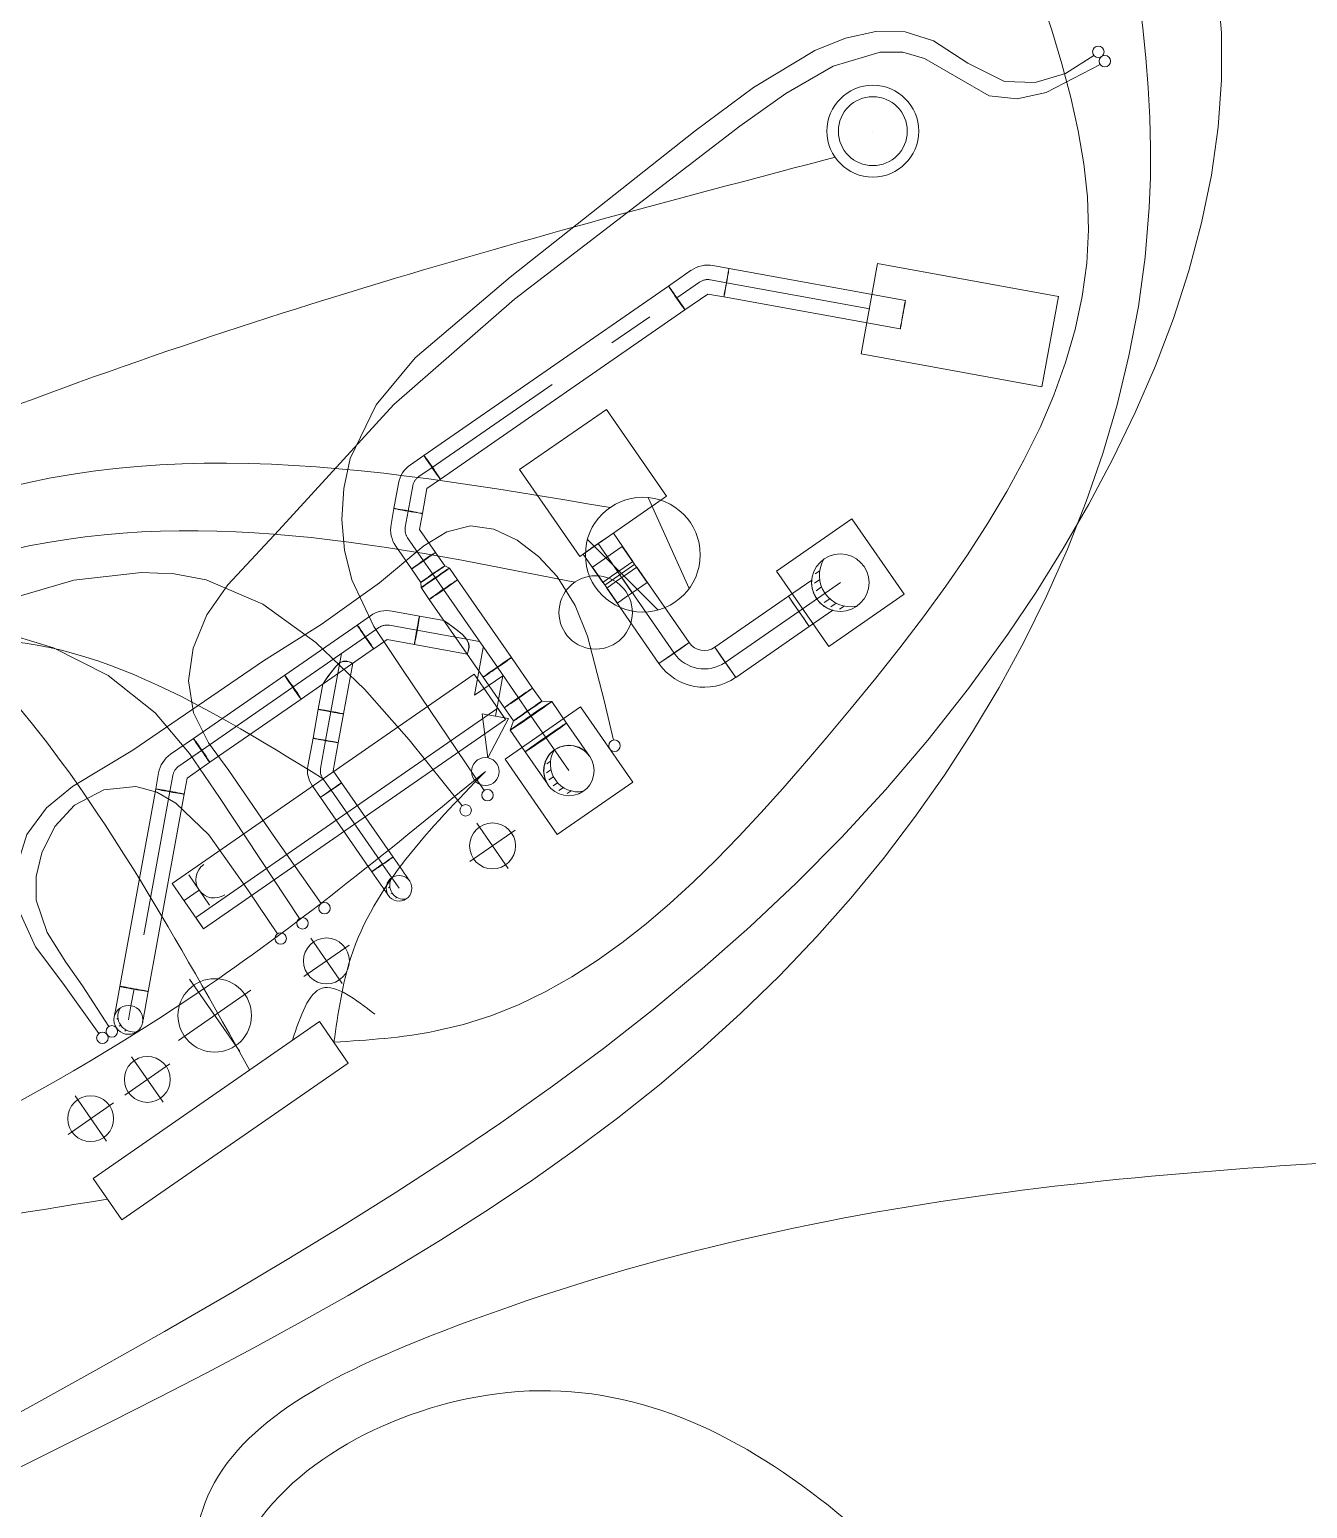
# Model space of a CAD drawing. Header units: metres. Extents: x 2747662.9 to 2747731.3, y 1250221.9 to 1250283.3.
# Drawn here: x 2747681.818 to 2747684.601, y 1250252.223 to 1250255.444 of the extents above; entities that cross this region are included whole.
import ezdxf

# ---------------------------------------------------------------- set-up
doc = ezdxf.new("R2010")
doc.units = ezdxf.units.M
doc.header["$MEASUREMENT"] = 0
for name, pattern in [('EL_Boden', [900, 600, -300]), ('STRICHPUNKT2-A0PKIVIE00', [0.635, 0.3175, -0.15875, 0, -0.15875]), ('STRICHPUNKT2-A0PKIVIO00', [0.635, 0.3175, -0.15875, 0, -0.15875]), ('STRICHPUNKT2-A0PKIVIT00', [0.635, 0.3175, -0.15875, 0, -0.15875])]:
    doc.linetypes.add(name, pattern=pattern)
for name, color, linetype in [('___deckendurchbruch', 7, 'Continuous'), ('___elektro', 7, 'Continuous'), ('___lueftung', 7, 'Continuous'), ('___sanitär', 7, 'Continuous')]:
    doc.layers.add(name, color=color, linetype=linetype)

msp = doc.modelspace()

# ---------------------------------------------------------------- linework, layer by layer
at = {"layer": '___deckendurchbruch', "color": 215, "linetype": 'STRICHPUNKT2-A0PKIVIT00', "lineweight": 0, "true_color": 0xa44f91}
for p, q in [((2747682.8606, 1250253.6168), (2747682.7923, 1250253.7155)), ((2747682.7771, 1250253.632), (2747682.8758, 1250253.7003)), ((2747682.4989, 1250253.3663), (2747682.4306, 1250253.4649)), ((2747682.4154, 1250253.3814), (2747682.5141, 1250253.4498)), ((2747682.2762, 1250253.2181), (2747682.1669, 1250253.3759)), ((2747682.1426, 1250253.2423), (2747682.3004, 1250253.3517)), ((2747682.1089, 1250253.1083), (2747682.0406, 1250253.2069)), ((2747682.0254, 1250253.1235), (2747682.1241, 1250253.1918)), ((2747681.9021, 1250253.038), (2747682.0008, 1250253.1064)), ((2747681.9856, 1250253.0229), (2747681.9173, 1250253.1215))]:
    msp.add_line(p, q, dxfattribs=at)
at = {"layer": '___deckendurchbruch', "color": 215, "linetype": 'Continuous', "lineweight": 0, "true_color": 0xa44f91}
for centre, radius in [((2747682.8264, 1250253.6661), 0.05), ((2747682.4647, 1250253.4156), 0.05), ((2747682.2215, 1250253.297), 0.08), ((2747682.0748, 1250253.1576), 0.05), ((2747681.9514, 1250253.0722), 0.05)]:
    msp.add_circle(centre, radius, dxfattribs=at)
at = {"layer": '___elektro', "color": 30, "linetype": 'Continuous', "lineweight": 0, "true_color": 0xff8d1c}
for p, q in [((2747683.5976, 1250255.3049), (2747683.5976, 1250255.3049)), ((2747683.7367, 1250255.2796), (2747683.7368, 1250255.2796)), ((2747683.6545, 1250255.2226), (2747683.6546, 1250255.2227)), ((2747683.5723, 1250255.1657), (2747683.5723, 1250255.1657)), ((2747683.5723, 1250255.1657), (2747683.5723, 1250255.1657)), ((2747683.7115, 1250255.1404), (2747683.7115, 1250255.1405)), ((2747683.1653, 1250254.4247), (2747683.2546, 1250254.2266)), ((2747683.0824, 1250254.403), (2747683.0825, 1250254.4031)), ((2747683.2563, 1250254.3714), (2747683.2564, 1250254.3715)), ((2747683.033, 1250254.333), (2747683.1871, 1250254.1798)), ((2747683.0055, 1250254.2402), (2747683.0055, 1250254.2403)), ((2747683.0508, 1250254.2291), (2747683.0509, 1250254.2291)), ((2747683.1168, 1250254.22), (2747683.1168, 1250254.2201)), ((2747683.2248, 1250254.1975), (2747683.2248, 1250254.1975)), ((2747682.9853, 1250254.1289), (2747682.9853, 1250254.129)), ((2747683.0966, 1250254.1087), (2747683.0966, 1250254.1087)), ((2747682.7871, 1250253.9941), (2747682.806, 1250254.0984)), ((2747682.8487, 1250254.0368), (2747682.7871, 1250253.9941)), ((2747682.8327, 1250253.9487), (2747682.8487, 1250254.0368)), ((2747682.8123, 1250254.0027), (2747682.8124, 1250254.0027)), ((2747682.8615, 1250253.9435), (2747682.8039, 1250253.9539)), ((2747682.8162, 1250253.8579), (2747682.8039, 1250253.9539)), ((2747682.8162, 1250253.8579), (2747682.8615, 1250253.9435)), ((2747682.4577, 1250253.8122), (2747682.4577, 1250253.8122)), ((2747682.8108, 1250253.8281), (2747682.8109, 1250253.8281)), ((2747682.526, 1250253.7135), (2747682.5261, 1250253.7135)), ((2747682.1648, 1250253.6028), (2747682.2103, 1250253.537)), ((2747682.1875, 1250253.5699), (2747682.1547, 1250253.5472)), ((2747682.1875, 1250253.5699), (2747682.1876, 1250253.57)), ((2747682.1547, 1250253.5472), (2747682.1547, 1250253.5472)), ((2747682.4811, 1250253.2384), (2747682.4811, 1250253.2384)), ((2747682.2031, 1250253.1127), (2747682.2032, 1250253.1128)), ((2747682.2658, 1250253.0223), (2747682.2658, 1250253.0223)), ((2747681.9879, 1250252.8967), (2747681.9879, 1250252.8967))]:
    msp.add_line(p, q, dxfattribs=at)
for points in [[(2747682.1972, 1250253.4857), (2747682.8549, 1250253.9413), (2747682.7865, 1250254.0399), (2747682.1289, 1250253.5844)], [(2747682.1972, 1250253.4857), (2747682.8549, 1250253.9413), (2747682.8378, 1250253.9659), (2747682.1801, 1250253.5104)], [(2747682.0192, 1250252.8515), (2747682.5124, 1250253.1931), (2747682.4498, 1250253.2836), (2747681.9565, 1250252.9419)]]:
    msp.add_lwpolyline(points, close=True, dxfattribs=at)
for centre, radius in [((2747683.6545, 1250255.2226), 0.1), ((2747683.6545, 1250255.2226), 0.075), ((2747683.1536, 1250254.3003), 0.125), ((2747683.051, 1250254.1745), 0.08), ((2747682.8108, 1250253.8281), 0.0303)]:
    msp.add_circle(centre, radius, dxfattribs=at)
msp.add_arc((2747682.2204, 1250253.5927), 0.04, 124.7099, 304.7099, dxfattribs=at)
for points, knots in [([(2747686.0795, 1250257.6245), (2747685.907, 1250257.7687), (2747685.7345, 1250257.913), (2747685.5508, 1250257.9778), (2747685.0068, 1250258.1696), (2747684.3642, 1250257.6642), (2747683.8059, 1250257.2695), (2747683.329, 1250256.9323), (2747682.9134, 1250256.676), (2747682.4757, 1250256.3645), (2747682.1149, 1250256.1077), (2747681.7389, 1250255.8135), (2747681.3081, 1250255.7354), (2747681.0911, 1250255.6961), (2747680.8602, 1250255.7116), (2747680.6403, 1250255.7555), (2747680.4199, 1250255.7996), (2747680.2107, 1250255.8722), (2747680.0006, 1250255.9542), (2747679.6381, 1250256.0957), (2747679.2732, 1250256.2648), (2747678.8989, 1250256.3041), (2747678.3646, 1250256.3602), (2747677.8111, 1250256.1516), (2747677.2982, 1250255.9031), (2747676.34, 1250255.4388), (2747675.5237, 1250254.8349), (2747674.7075, 1250254.2311)], [0, 0, 0, 0, 1, 1, 1, 2, 2, 2, 3, 3, 3, 4, 4, 4, 5, 5, 5, 6, 6, 6, 7, 7, 7, 8, 8, 8, 9, 9, 9, 9]), ([(2747679.7935, 1250255.5553), (2747679.8629, 1250255.576), (2747679.9323, 1250255.5966), (2747680.0023, 1250255.6065), (2747680.2716, 1250255.6445), (2747680.5483, 1250255.5223), (2747680.8236, 1250255.5022), (2747681.1636, 1250255.4773), (2747681.5014, 1250255.6081), (2747681.8122, 1250255.7643), (2747682.3805, 1250256.0501), (2747682.8585, 1250256.421), (2747683.3673, 1250256.8037), (2747683.5761, 1250256.9608), (2747683.7902, 1250257.1199), (2747684.0471, 1250257.1606), (2747684.1271, 1250257.1732), (2747684.2112, 1250257.1744), (2747684.286, 1250257.157), (2747684.6027, 1250257.0836), (2747684.7539, 1250256.6786), (2747684.9033, 1250256.3567), (2747685.037, 1250256.0686), (2747685.1694, 1250255.8471), (2747685.3077, 1250255.5472), (2747685.3563, 1250255.4418), (2747685.4057, 1250255.3267), (2747685.4978, 1250255.2923), (2747685.5413, 1250255.2761), (2747685.5943, 1250255.2778), (2747685.6473, 1250255.2795)], [0, 0, 0, 0, 1, 1, 1, 2, 2, 2, 3, 3, 3, 4, 4, 4, 5, 5, 5, 6, 6, 6, 7, 7, 7, 8, 8, 8, 9, 9, 9, 10, 10, 10, 10]), ([(2747680.4666, 1250255.3738), (2747680.6887, 1250255.6235), (2747680.9107, 1250255.8733), (2747681.1707, 1250256.0707), (2747681.5167, 1250256.3334), (2747681.9298, 1250256.5034), (2747682.343, 1250256.6735)], [0, 0, 0, 0, 1, 1, 1, 2, 2, 2, 2]), ([(2747685.6587, 1250255.263), (2747685.6187, 1250255.2492), (2747685.5787, 1250255.2355), (2747685.5402, 1250255.2296), (2747685.2788, 1250255.1901), (2747685.0819, 1250255.5157), (2747684.8332, 1250255.6728), (2747684.6773, 1250255.7712), (2747684.5011, 1250255.8035), (2747684.3624, 1250255.9007), (2747684.2812, 1250255.9575), (2747684.2129, 1250256.0365), (2747684.1445, 1250256.1156)], [0, 0, 0, 0, 1, 1, 1, 2, 2, 2, 3, 3, 3, 4, 4, 4, 4]), ([(2747683.5723, 1250255.1657), (2747682.9408, 1250254.9998), (2747682.3093, 1250254.834), (2747681.5973, 1250254.5512), (2747681.3245, 1250254.4429), (2747681.04, 1250254.3174), (2747680.9459, 1250254.1), (2747680.8742, 1250253.9343), (2747680.9132, 1250253.7153), (2747680.9522, 1250253.4962)], [0, 0, 0, 0, 1, 1, 1, 2, 2, 2, 3, 3, 3, 3]), ([(2747683.0824, 1250254.403), (2747682.556, 1250254.4924), (2747682.0296, 1250254.5818), (2747681.5296, 1250254.3656), (2747681.3016, 1250254.267), (2747681.079, 1250254.1048), (2747681.0058, 1250253.8888), (2747680.9666, 1250253.7731), (2747680.9701, 1250253.6421), (2747680.9737, 1250253.511)], [0, 0, 0, 0, 1, 1, 1, 2, 2, 2, 3, 3, 3, 3]), ([(2747681.9879, 1250252.8967), (2747681.6199, 1250252.8375), (2747681.2519, 1250252.7783), (2747680.8592, 1250252.7092), (2747680.4034, 1250252.629), (2747679.9143, 1250252.5356), (2747679.5314, 1250252.7149), (2747679.2842, 1250252.8306), (2747679.0812, 1250253.06), (2747678.8988, 1250253.2933), (2747678.5791, 1250253.7023), (2747678.3227, 1250254.1234), (2747678.0663, 1250254.5444)], [0, 0, 0, 0, 1, 1, 1, 2, 2, 2, 3, 3, 3, 4, 4, 4, 4]), ([(2747683.0055, 1250254.2402), (2747682.5678, 1250254.3279), (2747682.1301, 1250254.4156), (2747681.6945, 1250254.2891), (2747681.4616, 1250254.2214), (2747681.2293, 1250254.0924), (2747681.114, 1250253.8951), (2747681.0501, 1250253.7858), (2747681.0221, 1250253.6555), (2747680.9942, 1250253.5252)], [0, 0, 0, 0, 1, 1, 1, 2, 2, 2, 3, 3, 3, 3]), ([(2747680.5669, 1250254.2632), (2747680.7801, 1250254.3175), (2747680.9933, 1250254.3718), (2747681.1808, 1250254.3516), (2747681.6703, 1250254.299), (2747681.9839, 1250253.7386), (2747682.2975, 1250253.1783)], [0, 0, 0, 0, 1, 1, 1, 2, 2, 2, 2]), ([(2747682.4577, 1250253.8122), (2747682.1839, 1250253.9812), (2747681.91, 1250254.1502), (2747681.6211, 1250254.1078), (2747681.4448, 1250254.082), (2747681.2628, 1250253.9774), (2747681.1557, 1250253.8309), (2747681.0923, 1250253.7443), (2747681.0551, 1250253.643), (2747681.018, 1250253.5417)], [0, 0, 0, 0, 1, 1, 1, 2, 2, 2, 3, 3, 3, 3]), ([(2747682.8108, 1250253.8281), (2747682.6112, 1250253.6649), (2747682.4116, 1250253.5017), (2747682.2082, 1250253.3622), (2747681.8207, 1250253.0964), (2747681.4195, 1250252.9165), (2747680.9367, 1250252.6631), (2747680.6245, 1250252.4992), (2747680.2781, 1250252.3045), (2747679.973, 1250252.2834), (2747679.6679, 1250252.2622), (2747679.4041, 1250252.4145), (2747679.1403, 1250252.5667)], [0, 0, 0, 0, 1, 1, 1, 2, 2, 2, 3, 3, 3, 4, 4, 4, 4]), ([(2747682.4811, 1250253.2384), (2747682.49, 1250253.3015), (2747682.499, 1250253.3647), (2747682.518, 1250253.4234), (2747682.5684, 1250253.5789), (2747682.6896, 1250253.7035), (2747682.8108, 1250253.8281)], [0, 0, 0, 0, 1, 1, 1, 2, 2, 2, 2]), ([(2747682.1978, 1250251.6979), (2747682.0332, 1250251.8699), (2747681.8685, 1250252.0418), (2747681.7218, 1250252.2271), (2747681.449, 1250252.5717), (2747681.2379, 1250252.9625), (2747681.0269, 1250253.3533)], [0, 0, 0, 0, 1, 1, 1, 2, 2, 2, 2]), ([(2747680.6917, 1250253.0118), (2747681.0322, 1250252.5061), (2747681.3727, 1250252.0005), (2747681.8636, 1250251.6853), (2747682.0101, 1250251.5912), (2747682.1701, 1250251.514), (2747682.33, 1250251.4369)], [0, 0, 0, 0, 1, 1, 1, 2, 2, 2, 2]), ([(2747680.6424, 1250252.9777), (2747681.163, 1250251.8032), (2747681.6836, 1250250.6288), (2747682.3392, 1250251.0723), (2747682.3933, 1250251.109), (2747682.4484, 1250251.1566), (2747682.5034, 1250251.2042)], [0, 0, 0, 0, 1, 1, 1, 2, 2, 2, 2]), ([(2747684.9937, 1250252.996), (2747684.2514, 1250252.9556), (2747683.509, 1250252.9152), (2747682.7147, 1250252.608), (2747682.5059, 1250252.5273), (2747682.2935, 1250252.4281), (2747682.2133, 1250252.2647), (2747682.14, 1250252.1153), (2747682.1771, 1250251.9123), (2747682.2143, 1250251.7093)], [0, 0, 0, 0, 1, 1, 1, 2, 2, 2, 3, 3, 3, 3]), ([(2747684.1057, 1250251.6723), (2747683.7248, 1250252.1056), (2747683.344, 1250252.5388), (2747682.8358, 1250252.4731), (2747682.6164, 1250252.4447), (2747682.3734, 1250252.3233), (2747682.2817, 1250252.137), (2747682.2224, 1250252.0164), (2747682.2266, 1250251.8685), (2747682.2307, 1250251.7207)], [0, 0, 0, 0, 1, 1, 1, 2, 2, 2, 3, 3, 3, 3])]:
    msp.add_open_spline(points, degree=3, knots=knots, dxfattribs=at)
at = {"layer": '___elektro', "color": 30, "linetype": 'EL_Boden', "lineweight": 0, "true_color": 0xff8d1c}
for points, knots in [([(2747682.4811, 1250253.2384), (2747682.5553, 1250253.2434), (2747682.6295, 1250253.2484), (2747682.7002, 1250253.2624), (2747683.0419, 1250253.3299), (2747683.3031, 1250253.6056), (2747683.5526, 1250253.9008), (2747683.8445, 1250254.2461), (2747684.1204, 1250254.6181), (2747684.124, 1250255.0079), (2747684.1276, 1250255.3883), (2747683.8717, 1250255.7856), (2747683.8384, 1250256.19), (2747683.8308, 1250256.2816), (2747683.8347, 1250256.3737), (2747683.8386, 1250256.4657)], [0, 0, 0, 0, 1, 1, 1, 2, 2, 2, 3, 3, 3, 4, 4, 4, 5, 5, 5, 5]), ([(2747684.1709, 1250256.132), (2747684.2439, 1250256.002), (2747684.317, 1250255.872), (2747684.3611, 1250255.7354), (2747684.5278, 1250255.2196), (2747684.2828, 1250254.6093), (2747683.9485, 1250254.1271), (2747683.5027, 1250253.484), (2747682.898, 1250253.0688), (2747682.2603, 1250252.6946), (2747681.4725, 1250252.2323), (2747680.6345, 1250251.8328), (2747679.8078, 1250251.483), (2747679.1381, 1250251.1996), (2747678.4759, 1250250.9488), (2747677.7605, 1250250.6353), (2747677.4026, 1250250.4784), (2747677.0313, 1250250.3058), (2747676.679, 1250250.3908), (2747676.5456, 1250250.423), (2747676.4148, 1250250.4922), (2747676.3041, 1250250.5802), (2747676.1489, 1250250.7034), (2747676.033, 1250250.8636), (2747675.9172, 1250251.0238)], [0, 0, 0, 0, 1, 1, 1, 2, 2, 2, 3, 3, 3, 4, 4, 4, 5, 5, 5, 6, 6, 6, 7, 7, 7, 8, 8, 8, 8]), ([(2747684.1236, 1250256.0992), (2747684.1994, 1250255.7514), (2747684.2753, 1250255.4035), (2747684.2564, 1250255.0562), (2747684.2251, 1250254.48), (2747683.933, 1250253.9052), (2747683.5327, 1250253.4688), (2747683.1043, 1250253.0017), (2747682.5519, 1250252.693), (2747681.994, 1250252.411), (2747680.9571, 1250251.8867), (2747679.901, 1250251.4544), (2747678.8418, 1250250.9595), (2747678.1247, 1250250.6244), (2747677.4063, 1250250.2607), (2747676.6363, 1250250.1501), (2747676.1619, 1250250.082), (2747675.6679, 1250250.11), (2747675.1891, 1250250.1811), (2747675.0597, 1250250.2003), (2747674.9314, 1250250.2226), (2747674.8031, 1250250.2449)], [0, 0, 0, 0, 1, 1, 1, 2, 2, 2, 3, 3, 3, 4, 4, 4, 5, 5, 5, 6, 6, 6, 7, 7, 7, 7]), ([(2747682.3907, 1250253.2428), (2747682.408, 1250253.2951), (2747682.4253, 1250253.3474), (2747682.4557, 1250253.3563), (2747682.4854, 1250253.3649), (2747682.5277, 1250253.3323), (2747682.5699, 1250253.2997)], [0, 0, 0, 0, 1, 1, 1, 2, 2, 2, 2])]:
    msp.add_open_spline(points, degree=3, knots=knots, dxfattribs=at)
at = {"layer": '___lueftung', "color": 152, "linetype": 'Continuous', "lineweight": 0, "true_color": 0x0365dd}
for p, q in [((2747682.8854, 1250254.4855), (2747683.0745, 1250254.6165)), ((2747683.0745, 1250254.6165), (2747682.8854, 1250254.4855)), ((2747683.0745, 1250254.6165), (2747683.2054, 1250254.4274)), ((2747683.0745, 1250254.6165), (2747683.2054, 1250254.4274)), ((2747683.0745, 1250254.6165), (2747683.0745, 1250254.6165)), ((2747682.8854, 1250254.4855), (2747683.0163, 1250254.2964)), ((2747682.8854, 1250254.4855), (2747683.0163, 1250254.2964)), ((2747682.8854, 1250254.4855), (2747682.8854, 1250254.4855)), ((2747683.0163, 1250254.2964), (2747683.2054, 1250254.4274)), ((2747683.2054, 1250254.4274), (2747683.0163, 1250254.2964)), ((2747683.2054, 1250254.4274), (2747683.2055, 1250254.4274)), ((2747683.043, 1250254.3149), (2747683.0702, 1250254.3338)), ((2747683.0702, 1250254.3338), (2747683.0895, 1250254.3471)), ((2747683.1322, 1250254.2855), (2747683.0895, 1250254.3471)), ((2747683.0163, 1250254.2964), (2747683.0164, 1250254.2965)), ((2747683.0237, 1250254.3016), (2747683.043, 1250254.3149)), ((2747683.0237, 1250254.3016), (2747683.0665, 1250254.2399)), ((2747683.09, 1250254.3049), (2747683.0631, 1250254.2863)), ((2747683.109, 1250254.3181), (2747683.09, 1250254.3049)), ((2747683.1631, 1250254.24), (2747683.109, 1250254.3181)), ((2747683.0631, 1250254.2863), (2747683.0441, 1250254.2731)), ((2747683.0441, 1250254.2731), (2747683.0982, 1250254.195)), ((2747683.1365, 1250254.2793), (2747683.0707, 1250254.2337)), ((2747683.0857, 1250254.2533), (2747683.113, 1250254.2721)), ((2747683.113, 1250254.2721), (2747683.1322, 1250254.2855)), ((2747683.1408, 1250254.2731), (2747683.1215, 1250254.2598)), ((2747683.2546, 1250254.1087), (2747683.1408, 1250254.2731)), ((2747683.5289, 1250254.2584), (2747683.539, 1250254.2654)), ((2747683.0665, 1250254.2399), (2747683.0857, 1250254.2533)), ((2747683.0943, 1250254.2409), (2747683.075, 1250254.2276)), ((2747683.1215, 1250254.2598), (2747683.0943, 1250254.2409)), ((2747683.1631, 1250254.24), (2747683.1441, 1250254.2268)), ((2747683.5215, 1250254.2449), (2747683.4706, 1250254.2097)), ((2747683.5213, 1250254.2383), (2747683.5214, 1250254.2432)), ((2747683.5214, 1250254.2432), (2747683.5213, 1250254.2383)), ((2747683.5219, 1250254.2309), (2747683.5213, 1250254.2383)), ((2747683.5213, 1250254.2383), (2747683.5219, 1250254.2309)), ((2747683.5214, 1250254.2432), (2747683.5215, 1250254.2449)), ((2747683.5215, 1250254.2449), (2747683.5214, 1250254.2432)), ((2747683.5237, 1250254.2221), (2747683.5219, 1250254.2309)), ((2747683.5219, 1250254.2309), (2747683.5237, 1250254.2221)), ((2747683.5273, 1250254.2383), (2747683.5388, 1250254.2463)), ((2747683.5309, 1250254.2218), (2747683.543, 1250254.2302)), ((2747683.5838, 1250254.2394), (2747683.5838, 1250254.2394)), ((2747683.5838, 1250254.2394), (2747683.5838, 1250254.2394)), ((2747683.5838, 1250254.2394), (2747683.5838, 1250254.2394)), ((2747683.075, 1250254.2276), (2747683.1889, 1250254.0632)), ((2747683.1172, 1250254.2082), (2747683.0982, 1250254.195)), ((2747683.1441, 1250254.2268), (2747683.1172, 1250254.2082)), ((2747683.4706, 1250254.2097), (2747683.3103, 1250254.0986)), ((2747683.4714, 1250254.2085), (2747683.4706, 1250254.2097)), ((2747683.4706, 1250254.2097), (2747683.4714, 1250254.2085)), ((2747683.4706, 1250254.2097), (2747683.4839, 1250254.1904)), ((2747683.4737, 1250254.2053), (2747683.4714, 1250254.2085)), ((2747683.4714, 1250254.2085), (2747683.4737, 1250254.2053)), ((2747683.4773, 1250254.2), (2747683.4737, 1250254.2053)), ((2747683.4737, 1250254.2053), (2747683.4773, 1250254.2)), ((2747683.482, 1250254.1932), (2747683.4773, 1250254.2)), ((2747683.4773, 1250254.2), (2747683.482, 1250254.1932)), ((2747683.5272, 1250254.2128), (2747683.5237, 1250254.2221)), ((2747683.5237, 1250254.2221), (2747683.5272, 1250254.2128)), ((2747683.5324, 1250254.2038), (2747683.5272, 1250254.2128)), ((2747683.5272, 1250254.2128), (2747683.5324, 1250254.2038)), ((2747683.5324, 1250254.2038), (2747683.539, 1250254.1958)), ((2747683.539, 1250254.1958), (2747683.5324, 1250254.2038)), ((2747683.5382, 1250254.2078), (2747683.5504, 1250254.2163)), ((2747683.5487, 1250254.1961), (2747683.5608, 1250254.2045)), ((2747683.4875, 1250254.1853), (2747683.482, 1250254.1932)), ((2747683.482, 1250254.1932), (2747683.4875, 1250254.1853)), ((2747683.4839, 1250254.1904), (2747683.5028, 1250254.1632)), ((2747683.4934, 1250254.1768), (2747683.4875, 1250254.1853)), ((2747683.4875, 1250254.1853), (2747683.4934, 1250254.1768)), ((2747683.4934, 1250254.1768), (2747683.4993, 1250254.1683)), ((2747683.4993, 1250254.1683), (2747683.4934, 1250254.1768)), ((2747683.4993, 1250254.1683), (2747683.5048, 1250254.1603)), ((2747683.5048, 1250254.1603), (2747683.4993, 1250254.1683)), ((2747683.5671, 1250254.1792), (2747683.5162, 1250254.1439)), ((2747683.539, 1250254.1958), (2747683.5465, 1250254.1893)), ((2747683.5465, 1250254.1893), (2747683.539, 1250254.1958)), ((2747683.5465, 1250254.1893), (2747683.5541, 1250254.1844)), ((2747683.5541, 1250254.1844), (2747683.5465, 1250254.1893)), ((2747683.5541, 1250254.1844), (2747683.5608, 1250254.1813)), ((2747683.5608, 1250254.1813), (2747683.5541, 1250254.1844)), ((2747683.5608, 1250254.1813), (2747683.5654, 1250254.1797)), ((2747683.5654, 1250254.1797), (2747683.5608, 1250254.1813)), ((2747683.5629, 1250254.1869), (2747683.5744, 1250254.1949)), ((2747683.5654, 1250254.1797), (2747683.5671, 1250254.1792)), ((2747683.5671, 1250254.1792), (2747683.5654, 1250254.1797)), ((2747683.5823, 1250254.1813), (2747683.5924, 1250254.1883)), ((2747683.3559, 1250254.0329), (2747683.5162, 1250254.1439)), ((2747683.5028, 1250254.1632), (2747683.5162, 1250254.1439)), ((2747683.5048, 1250254.1603), (2747683.5095, 1250254.1535)), ((2747683.5095, 1250254.1535), (2747683.5048, 1250254.1603)), ((2747683.5095, 1250254.1535), (2747683.5131, 1250254.1483)), ((2747683.5131, 1250254.1483), (2747683.5095, 1250254.1535)), ((2747683.5131, 1250254.1483), (2747683.5154, 1250254.145)), ((2747683.5154, 1250254.145), (2747683.5131, 1250254.1483)), ((2747683.5154, 1250254.145), (2747683.5162, 1250254.1439)), ((2747683.5162, 1250254.1439), (2747683.5154, 1250254.145)), ((2747683.1889, 1250254.0632), (2747683.2546, 1250254.1087)), ((2747683.2546, 1250254.1087), (2747683.2354, 1250254.0954)), ((2747683.2081, 1250254.0765), (2747683.1889, 1250254.0632)), ((2747683.2354, 1250254.0954), (2747683.2081, 1250254.0765)), ((2747683.3559, 1250254.0329), (2747683.3103, 1250254.0986)), ((2747683.3103, 1250254.0986), (2747683.3236, 1250254.0794)), ((2747683.3236, 1250254.0794), (2747683.3425, 1250254.0521)), ((2747683.3425, 1250254.0521), (2747683.3559, 1250254.0329))]:
    msp.add_line(p, q, dxfattribs=at)
at = {"layer": '___lueftung', "color": 152, "linetype": 'STRICHPUNKT2-A0PKIVIE00', "lineweight": 0, "true_color": 0x0365dd}
for p, q in [((2747683.0993, 1250254.2627), (2747683.0566, 1250254.3243)), ((2747683.0766, 1250254.2956), (2747683.1307, 1250254.2175)), ((2747683.2218, 1250254.0859), (2747683.1079, 1250254.2504)), ((2747683.5838, 1250254.2394), (2747683.4934, 1250254.1768)), ((2747683.4934, 1250254.1768), (2747683.3331, 1250254.0657))]:
    msp.add_line(p, q, dxfattribs=at)
at = {"layer": '___lueftung', "color": 152, "linetype": 'Continuous', "lineweight": 0, "true_color": 0x0365dd}
msp.add_circle((2747683.5838, 1250254.2394), 0.0625, dxfattribs=at)
msp.add_circle((2747683.5838, 1250254.2394), 0.0625, dxfattribs=at)
msp.add_circle((2747683.5838, 1250254.2394), 0.0625, dxfattribs=at)
for centre, radius, start, end in [((2747683.6066, 1250254.2552), 0.0684, 148.6622, 280.7576), ((2747683.6066, 1250254.2552), 0.0684, 148.6622, 280.7576), ((2747683.6066, 1250254.2552), 0.0684, 148.6622, 280.7576), ((2747683.6066, 1250254.2552), 0.0684, 148.6622, 280.7576), ((2747683.2875, 1250254.1315), 0.04, 214.7099, 304.7099), ((2747683.2875, 1250254.1315), 0.12, 214.7099, 304.7099)]:
    msp.add_arc(centre, radius, start, end, dxfattribs=at)
at = {"layer": '___lueftung', "color": 152, "linetype": 'STRICHPUNKT2-A0PKIVIE00', "lineweight": 0, "true_color": 0x0365dd}
msp.add_arc((2747683.2875, 1250254.1315), 0.08, 214.7099, 304.7099, dxfattribs=at)
at = {"layer": '___sanitär', "color": 106, "linetype": 'Continuous', "lineweight": 0, "true_color": 0x008a1e}
for p, q in [((2747683.2096, 1250254.8852), (2747683.2593, 1250254.9197)), ((2747683.3065, 1250254.9299), (2747683.3414, 1250254.9235)), ((2747683.3414, 1250254.9235), (2747683.7256, 1250254.8538)), ((2747683.6293, 1250254.7375), (2747683.665, 1250254.9343)), ((2747683.6293, 1250254.7375), (2747683.665, 1250254.9343)), ((2747684.0586, 1250254.8628), (2747683.665, 1250254.9343)), ((2747683.665, 1250254.9343), (2747683.665, 1250254.9343)), ((2747683.665, 1250254.9343), (2747684.0586, 1250254.8628)), ((2747682.677, 1250254.5163), (2747683.2096, 1250254.8852)), ((2747683.2455, 1250254.8335), (2747683.2952, 1250254.8679)), ((2747683.2952, 1250254.8679), (2747683.3301, 1250254.8616)), ((2747683.3301, 1250254.8616), (2747683.7143, 1250254.7918)), ((2747684.0228, 1250254.6661), (2747684.0586, 1250254.8628)), ((2747684.0228, 1250254.6661), (2747684.0586, 1250254.8628)), ((2747684.0586, 1250254.8628), (2747684.0586, 1250254.8629)), ((2747682.7129, 1250254.4645), (2747683.2455, 1250254.8335)), ((2747684.0228, 1250254.6661), (2747683.6293, 1250254.7375)), ((2747683.6293, 1250254.7375), (2747683.6293, 1250254.7375)), ((2747683.6293, 1250254.7375), (2747684.0228, 1250254.6661)), ((2747684.0228, 1250254.6661), (2747684.0229, 1250254.6661)), ((2747682.6478, 1250254.4961), (2747682.677, 1250254.5163)), ((2747682.6118, 1250254.401), (2747682.6217, 1250254.4556)), ((2747682.6837, 1250254.4443), (2747682.7129, 1250254.4645)), ((2747682.6738, 1250254.3897), (2747682.6837, 1250254.4443)), ((2747682.6055, 1250254.3661), (2747682.6118, 1250254.4011)), ((2747682.6675, 1250254.3549), (2747682.6738, 1250254.3898)), ((2747683.6091, 1250254.3786), (2747683.4447, 1250254.2647)), ((2747683.6091, 1250254.3786), (2747683.4447, 1250254.2647)), ((2747683.6091, 1250254.3786), (2747683.4447, 1250254.2647)), ((2747683.6091, 1250254.3786), (2747683.4447, 1250254.2647)), ((2747683.6091, 1250254.3786), (2747683.6091, 1250254.3786)), ((2747683.6091, 1250254.3786), (2747683.7229, 1250254.2141)), ((2747683.7229, 1250254.2141), (2747683.6091, 1250254.3786)), ((2747683.6091, 1250254.3786), (2747683.6091, 1250254.3786)), ((2747683.6091, 1250254.3786), (2747683.7229, 1250254.2141)), ((2747683.7229, 1250254.2141), (2747683.6091, 1250254.3786)), ((2747682.7019, 1250254.3052), (2747682.6675, 1250254.3549)), ((2747682.6501, 1250254.2693), (2747682.6157, 1250254.319)), ((2747682.7222, 1250254.2759), (2747682.702, 1250254.3051)), ((2747682.6704, 1250254.24), (2747682.6502, 1250254.2692)), ((2747682.7328, 1250254.2712), (2747682.7222, 1250254.2759)), ((2747682.7504, 1250254.2457), (2747682.7328, 1250254.2712)), ((2747683.4447, 1250254.2647), (2747683.4447, 1250254.2647)), ((2747683.4447, 1250254.2647), (2747683.5585, 1250254.1003)), ((2747683.5585, 1250254.1003), (2747683.4447, 1250254.2647)), ((2747683.4447, 1250254.2647), (2747683.4447, 1250254.2647)), ((2747683.4447, 1250254.2647), (2747683.5585, 1250254.1003)), ((2747683.5585, 1250254.1003), (2747683.4447, 1250254.2647)), ((2747682.6711, 1250254.2285), (2747682.6704, 1250254.24)), ((2747682.8677, 1250254.0764), (2747682.7504, 1250254.2457)), ((2747682.6888, 1250254.203), (2747682.6711, 1250254.2285)), ((2747682.806, 1250254.0337), (2747682.6888, 1250254.203)), ((2747683.7229, 1250254.2141), (2747683.5585, 1250254.1003)), ((2747683.7229, 1250254.2141), (2747683.5585, 1250254.1003)), ((2747683.7229, 1250254.2141), (2747683.5585, 1250254.1003)), ((2747683.7229, 1250254.2141), (2747683.5585, 1250254.1003)), ((2747683.7229, 1250254.2141), (2747683.723, 1250254.2142)), ((2747683.7229, 1250254.2141), (2747683.723, 1250254.2142)), ((2747682.5609, 1250254.1673), (2747682.5317, 1250254.1471)), ((2747682.6675, 1250254.1667), (2747682.608, 1250254.1775)), ((2747682.6672, 1250254.1657), (2747682.6666, 1250254.1626)), ((2747682.667, 1250254.1624), (2747682.6674, 1250254.1655)), ((2747682.6675, 1250254.1666), (2747682.6672, 1250254.1657)), ((2747682.6674, 1250254.1655), (2747682.6675, 1250254.1666)), ((2747682.7206, 1250254.157), (2747682.6675, 1250254.1666)), ((2747682.5317, 1250254.1471), (2747682.3739, 1250254.0377)), ((2747682.6615, 1250254.1359), (2747682.66, 1250254.1279)), ((2747682.6609, 1250254.1274), (2747682.6623, 1250254.1354)), ((2747682.6629, 1250254.1439), (2747682.6615, 1250254.1359)), ((2747682.6623, 1250254.1354), (2747682.6638, 1250254.1434)), ((2747682.6643, 1250254.1514), (2747682.6629, 1250254.1439)), ((2747682.6638, 1250254.1434), (2747682.6651, 1250254.1509)), ((2747682.6656, 1250254.1578), (2747682.6643, 1250254.1514)), ((2747682.6651, 1250254.1509), (2747682.6662, 1250254.1574)), ((2747682.6666, 1250254.1626), (2747682.6656, 1250254.1578)), ((2747682.6662, 1250254.1574), (2747682.667, 1250254.1624)), ((2747682.7206, 1250254.157), (2747682.7226, 1250254.1556)), ((2747682.7228, 1250254.1555), (2747682.7206, 1250254.157)), ((2747682.7226, 1250254.1556), (2747682.7286, 1250254.1514)), ((2747682.7291, 1250254.1511), (2747682.7228, 1250254.1555)), ((2747682.7286, 1250254.1514), (2747682.7379, 1250254.1446)), ((2747682.7386, 1250254.1442), (2747682.7291, 1250254.1511)), ((2747682.7379, 1250254.1446), (2747682.7493, 1250254.136)), ((2747682.75, 1250254.1355), (2747682.7386, 1250254.1442)), ((2747682.7493, 1250254.136), (2747682.7607, 1250254.1262)), ((2747682.7615, 1250254.1257), (2747682.75, 1250254.1355)), ((2747682.5967, 1250254.1155), (2747682.5676, 1250254.0953)), ((2747682.6562, 1250254.1047), (2747682.5967, 1250254.1155)), ((2747682.6568, 1250254.1089), (2747682.6563, 1250254.1058)), ((2747682.6563, 1250254.1058), (2747682.6563, 1250254.1047)), ((2747682.6563, 1250254.1047), (2747682.6566, 1250254.1056)), ((2747682.7713, 1250254.0838), (2747682.6563, 1250254.1047)), ((2747682.6566, 1250254.1056), (2747682.6572, 1250254.1087)), ((2747682.6576, 1250254.1139), (2747682.6568, 1250254.1089)), ((2747682.6572, 1250254.1087), (2747682.6582, 1250254.1135)), ((2747682.6587, 1250254.1204), (2747682.6576, 1250254.1139)), ((2747682.6582, 1250254.1135), (2747682.6595, 1250254.1199)), ((2747682.66, 1250254.1279), (2747682.6587, 1250254.1204)), ((2747682.6595, 1250254.1199), (2747682.6609, 1250254.1274)), ((2747682.7607, 1250254.1262), (2747682.7694, 1250254.1163)), ((2747682.7703, 1250254.1158), (2747682.7615, 1250254.1257)), ((2747682.7694, 1250254.1163), (2747682.7738, 1250254.1072)), ((2747682.7746, 1250254.1067), (2747682.7703, 1250254.1158)), ((2747682.7738, 1250254.1072), (2747682.7747, 1250254.0994)), ((2747682.7754, 1250254.0989), (2747682.7746, 1250254.1067)), ((2747682.5675, 1250254.0953), (2747682.4097, 1250253.9859)), ((2747682.502, 1250254.0687), (2747682.494, 1250254.0653)), ((2747682.5088, 1250254.0686), (2747682.502, 1250254.0687)), ((2747682.5144, 1250254.0671), (2747682.5088, 1250254.0686)), ((2747682.7716, 1250254.0849), (2747682.7713, 1250254.0838)), ((2747682.7713, 1250254.0838), (2747682.7718, 1250254.0847)), ((2747682.7726, 1250254.0879), (2747682.7716, 1250254.0849)), ((2747682.7718, 1250254.0847), (2747682.773, 1250254.0877)), ((2747682.7738, 1250254.0928), (2747682.7726, 1250254.0879)), ((2747682.773, 1250254.0877), (2747682.7744, 1250254.0925)), ((2747682.7747, 1250254.0994), (2747682.7738, 1250254.0928)), ((2747682.7744, 1250254.0925), (2747682.7754, 1250254.0989)), ((2747682.9138, 1250254.0099), (2747682.8677, 1250254.0764)), ((2747683.5585, 1250254.1003), (2747683.5586, 1250254.1003)), ((2747683.5585, 1250254.1003), (2747683.5586, 1250254.1003)), ((2747682.3739, 1250254.0377), (2747682.175, 1250253.9)), ((2747682.468, 1250254.0347), (2747682.4758, 1250254.0454)), ((2747682.4763, 1250254.0461), (2747682.4684, 1250254.0352)), ((2747682.4758, 1250254.0454), (2747682.4847, 1250254.0563)), ((2747682.4851, 1250254.0571), (2747682.4763, 1250254.0461)), ((2747682.4847, 1250254.0563), (2747682.4935, 1250254.0645)), ((2747682.494, 1250254.0653), (2747682.4851, 1250254.0571)), ((2747682.4935, 1250254.0645), (2747682.5015, 1250254.068)), ((2747682.5015, 1250254.068), (2747682.5084, 1250254.068)), ((2747682.522, 1250254.0637), (2747682.502, 1250253.9536)), ((2747682.5084, 1250254.068), (2747682.5141, 1250254.0666)), ((2747682.5141, 1250254.0666), (2747682.5183, 1250254.0651)), ((2747682.5186, 1250254.0655), (2747682.5144, 1250254.0671)), ((2747682.5183, 1250254.0651), (2747682.521, 1250254.064)), ((2747682.5212, 1250254.0642), (2747682.5186, 1250254.0655)), ((2747682.521, 1250254.064), (2747682.522, 1250254.0637)), ((2747682.522, 1250254.0637), (2747682.5212, 1250254.0642)), ((2747682.4569, 1250254.0186), (2747682.4469, 1250253.9636)), ((2747682.4583, 1250254.0207), (2747682.4569, 1250254.0186)), ((2747682.4569, 1250254.0186), (2747682.4582, 1250254.0205)), ((2747682.4582, 1250254.0205), (2747682.462, 1250254.026)), ((2747682.4622, 1250254.0264), (2747682.4583, 1250254.0207)), ((2747682.462, 1250254.026), (2747682.468, 1250254.0347)), ((2747682.4684, 1250254.0352), (2747682.4622, 1250254.0264)), ((2747682.8521, 1250253.9672), (2747682.806, 1250254.0337)), ((2747682.9337, 1250253.9811), (2747682.9138, 1250254.0099)), ((2747682.4097, 1250253.9859), (2747682.2109, 1250253.8482)), ((2747682.9553, 1250253.9806), (2747682.9337, 1250253.9811)), ((2747682.9878, 1250253.9337), (2747682.9553, 1250253.9806)), ((2747682.4469, 1250253.9636), (2747682.4355, 1250253.9007)), ((2747682.4469, 1250253.9636), (2747682.4478, 1250253.9633)), ((2747682.4479, 1250253.9635), (2747682.4469, 1250253.9636)), ((2747682.4478, 1250253.9633), (2747682.4505, 1250253.9627)), ((2747682.4507, 1250253.9631), (2747682.4479, 1250253.9635)), ((2747682.4505, 1250253.9627), (2747682.4548, 1250253.9618)), ((2747682.4552, 1250253.9624), (2747682.4507, 1250253.9631)), ((2747682.4548, 1250253.9618), (2747682.4605, 1250253.9608)), ((2747682.4609, 1250253.9614), (2747682.4552, 1250253.9624)), ((2747682.4605, 1250253.9608), (2747682.4671, 1250253.9595)), ((2747682.4676, 1250253.9602), (2747682.4609, 1250253.9614)), ((2747682.4671, 1250253.9595), (2747682.4742, 1250253.9582)), ((2747682.4747, 1250253.959), (2747682.4676, 1250253.9602)), ((2747682.4742, 1250253.9582), (2747682.4814, 1250253.9569)), ((2747682.4818, 1250253.9577), (2747682.4747, 1250253.959)), ((2747682.4814, 1250253.9569), (2747682.488, 1250253.9557)), ((2747682.4885, 1250253.9564), (2747682.4818, 1250253.9577)), ((2747682.488, 1250253.9557), (2747682.4938, 1250253.9548)), ((2747682.4941, 1250253.9553), (2747682.4885, 1250253.9564)), ((2747682.502, 1250253.9536), (2747682.4906, 1250253.8907)), ((2747682.4938, 1250253.9548), (2747682.4982, 1250253.9541)), ((2747682.4985, 1250253.9544), (2747682.4941, 1250253.9553)), ((2747682.4982, 1250253.9541), (2747682.501, 1250253.9537)), ((2747682.5011, 1250253.9538), (2747682.4985, 1250253.9544)), ((2747682.501, 1250253.9537), (2747682.502, 1250253.9536)), ((2747682.502, 1250253.9536), (2747682.5011, 1250253.9538)), ((2747682.8721, 1250253.9384), (2747682.8521, 1250253.9672)), ((2747682.8536, 1250253.8553), (2747683.018, 1250253.9691)), ((2747683.018, 1250253.9691), (2747682.8536, 1250253.8553)), ((2747682.8536, 1250253.8553), (2747683.018, 1250253.9691)), ((2747683.018, 1250253.9691), (2747682.8536, 1250253.8553)), ((2747683.018, 1250253.9691), (2747683.0181, 1250253.9692)), ((2747683.018, 1250253.9691), (2747683.0181, 1250253.9692)), ((2747683.018, 1250253.9691), (2747683.1319, 1250253.8047)), ((2747683.018, 1250253.9691), (2747683.1319, 1250253.8047)), ((2747683.018, 1250253.9691), (2747683.1319, 1250253.8047)), ((2747683.018, 1250253.9691), (2747683.1319, 1250253.8047)), ((2747682.8649, 1250253.918), (2747682.8721, 1250253.9384)), ((2747682.8974, 1250253.8711), (2747682.8649, 1250253.918)), ((2747682.9538, 1250253.9112), (2747682.9421, 1250253.9031)), ((2747682.9431, 1250253.9017), (2747682.9547, 1250253.9099)), ((2747682.9648, 1250253.9187), (2747682.9538, 1250253.9112)), ((2747682.9547, 1250253.9099), (2747682.9656, 1250253.9175)), ((2747682.9742, 1250253.925), (2747682.9648, 1250253.9187)), ((2747682.9656, 1250253.9175), (2747682.9749, 1250253.9241)), ((2747682.9815, 1250253.9299), (2747682.9742, 1250253.925)), ((2747682.9749, 1250253.9241), (2747682.982, 1250253.9292)), ((2747682.9861, 1250253.9328), (2747682.9815, 1250253.9299)), ((2747682.982, 1250253.9292), (2747682.9864, 1250253.9325)), ((2747682.9878, 1250253.9337), (2747682.9861, 1250253.9328)), ((2747682.9864, 1250253.9325), (2747682.9878, 1250253.9337)), ((2747683.0378, 1250253.8615), (2747682.9878, 1250253.9337)), ((2747682.1751, 1250253.9), (2747682.1253, 1250253.8656)), ((2747682.4355, 1250253.9007), (2747682.4244, 1250253.8398)), ((2747682.4906, 1250253.8907), (2747682.4795, 1250253.8298)), ((2747682.9032, 1250253.8756), (2747682.8988, 1250253.8723)), ((2747682.9103, 1250253.8808), (2747682.9032, 1250253.8756)), ((2747682.9037, 1250253.875), (2747682.9109, 1250253.8798)), ((2747682.9196, 1250253.8873), (2747682.9103, 1250253.8808)), ((2747682.9109, 1250253.8798), (2747682.9204, 1250253.8862)), ((2747682.9304, 1250253.895), (2747682.9196, 1250253.8873)), ((2747682.9204, 1250253.8862), (2747682.9313, 1250253.8937)), ((2747682.9421, 1250253.9031), (2747682.9304, 1250253.895)), ((2747682.9313, 1250253.8937), (2747682.9431, 1250253.9017)), ((2747682.9613, 1250253.8754), (2747682.9506, 1250253.8658)), ((2747682.9506, 1250253.8658), (2747682.9613, 1250253.8754)), ((2747682.9613, 1250253.8754), (2747682.9741, 1250253.882)), ((2747682.9741, 1250253.882), (2747682.9613, 1250253.8754)), ((2747682.9741, 1250253.882), (2747682.9881, 1250253.885)), ((2747682.9881, 1250253.885), (2747682.9741, 1250253.882)), ((2747682.9881, 1250253.885), (2747683.0024, 1250253.8843)), ((2747683.0024, 1250253.8843), (2747682.9881, 1250253.885)), ((2747683.0024, 1250253.8843), (2747683.0161, 1250253.8799)), ((2747683.0161, 1250253.8799), (2747683.0024, 1250253.8843)), ((2747683.0161, 1250253.8799), (2747683.0282, 1250253.8722)), ((2747683.0282, 1250253.8722), (2747683.0161, 1250253.8799)), ((2747682.2109, 1250253.8483), (2747682.1612, 1250253.8138)), ((2747682.8536, 1250253.8553), (2747682.9675, 1250253.6908)), ((2747682.8536, 1250253.8553), (2747682.9675, 1250253.6908)), ((2747682.8536, 1250253.8553), (2747682.8536, 1250253.8553)), ((2747682.8536, 1250253.8553), (2747682.9675, 1250253.6908)), ((2747682.8536, 1250253.8553), (2747682.9675, 1250253.6908)), ((2747682.8536, 1250253.8553), (2747682.8536, 1250253.8553)), ((2747682.8988, 1250253.8723), (2747682.8974, 1250253.8711)), ((2747682.8974, 1250253.8711), (2747682.899, 1250253.872)), ((2747682.9474, 1250253.7989), (2747682.8974, 1250253.8711)), ((2747682.899, 1250253.872), (2747682.9037, 1250253.875)), ((2747682.9429, 1250253.8537), (2747682.9385, 1250253.84)), ((2747682.9385, 1250253.84), (2747682.9429, 1250253.8537)), ((2747682.9506, 1250253.8658), (2747682.9429, 1250253.8537)), ((2747682.9429, 1250253.8537), (2747682.9506, 1250253.8658)), ((2747682.9444, 1250253.8446), (2747682.9528, 1250253.8505)), ((2747683.0282, 1250253.8722), (2747683.0378, 1250253.8615)), ((2747683.0378, 1250253.8615), (2747683.0282, 1250253.8722)), ((2747682.0992, 1250253.8251), (2747682.0929, 1250253.7901)), ((2747682.1612, 1250253.8138), (2747682.1549, 1250253.7789)), ((2747682.4795, 1250253.8298), (2747682.4977, 1250253.8036)), ((2747682.9385, 1250253.84), (2747682.9378, 1250253.8257)), ((2747682.9378, 1250253.8257), (2747682.9385, 1250253.84)), ((2747682.9378, 1250253.8257), (2747682.9408, 1250253.8117)), ((2747682.9408, 1250253.8117), (2747682.9378, 1250253.8257)), ((2747682.9408, 1250253.8117), (2747682.9474, 1250253.7989)), ((2747682.9474, 1250253.7989), (2747682.9408, 1250253.8117)), ((2747682.9441, 1250253.8253), (2747682.9537, 1250253.832)), ((2747682.9492, 1250253.8097), (2747682.9592, 1250253.8166)), ((2747682.9926, 1250253.8302), (2747682.9926, 1250253.8302)), ((2747682.0929, 1250253.7902), (2747682.0149, 1250253.3603)), ((2747682.1549, 1250253.7789), (2747682.0768, 1250253.349)), ((2747682.4335, 1250253.7979), (2747682.4517, 1250253.7717)), ((2747682.4977, 1250253.8036), (2747682.6097, 1250253.6419)), ((2747682.9581, 1250253.7968), (2747682.9681, 1250253.8037)), ((2747682.9675, 1250253.6908), (2747683.1319, 1250253.8047)), ((2747683.1319, 1250253.8047), (2747682.9675, 1250253.6908)), ((2747682.9675, 1250253.6908), (2747683.1319, 1250253.8047)), ((2747683.1319, 1250253.8047), (2747682.9675, 1250253.6908)), ((2747682.971, 1250253.7866), (2747682.9806, 1250253.7932)), ((2747682.9891, 1250253.78), (2747682.9976, 1250253.7859)), ((2747683.1319, 1250253.8047), (2747683.1319, 1250253.8048)), ((2747683.1319, 1250253.8047), (2747683.1319, 1250253.8048)), ((2747682.4517, 1250253.7717), (2747682.5637, 1250253.61)), ((2747682.9675, 1250253.6908), (2747682.9675, 1250253.6909)), ((2747682.9675, 1250253.6908), (2747682.9675, 1250253.6909)), ((2747682.6301, 1250253.6124), (2747682.6097, 1250253.6419)), ((2747682.5841, 1250253.5805), (2747682.5637, 1250253.61)), ((2747682.6342, 1250253.6065), (2747682.6301, 1250253.6124)), ((2747682.638, 1250253.601), (2747682.6342, 1250253.6065)), ((2747682.6413, 1250253.5963), (2747682.638, 1250253.601)), ((2747682.6438, 1250253.5927), (2747682.6413, 1250253.5963)), ((2747682.6453, 1250253.5905), (2747682.6438, 1250253.5927)), ((2747682.6458, 1250253.5897), (2747682.6453, 1250253.5905)), ((2747682.5882, 1250253.5746), (2747682.5841, 1250253.5805)), ((2747682.592, 1250253.5691), (2747682.5882, 1250253.5746)), ((2747682.5952, 1250253.5644), (2747682.592, 1250253.5691)), ((2747682.5977, 1250253.5608), (2747682.5952, 1250253.5644)), ((2747682.5993, 1250253.5586), (2747682.5977, 1250253.5608)), ((2747682.5998, 1250253.5578), (2747682.5993, 1250253.5586)), ((2747682.6001, 1250253.575), (2747682.6027, 1250253.5768)), ((2747682.605, 1250253.5614), (2747682.6079, 1250253.5634)), ((2747682.616, 1250253.552), (2747682.6186, 1250253.5538)), ((2747682.6228, 1250253.5738), (2747682.6229, 1250253.5738)), ((2747682.0081, 1250253.3233), (2747682.0148, 1250253.3603)), ((2747682.0701, 1250253.312), (2747682.0768, 1250253.349)), ((2747682.0028, 1250253.2939), (2747682.0034, 1250253.2969)), ((2747682.0034, 1250253.2969), (2747682.0042, 1250253.3017)), ((2747682.0042, 1250253.3017), (2747682.0054, 1250253.308)), ((2747682.0054, 1250253.308), (2747682.0067, 1250253.3154)), ((2747682.0067, 1250253.3154), (2747682.0081, 1250253.3233)), ((2747682.0662, 1250253.2905), (2747682.0674, 1250253.2968)), ((2747682.0674, 1250253.2968), (2747682.0687, 1250253.3041)), ((2747682.0687, 1250253.3041), (2747682.0701, 1250253.312)), ((2747682.0026, 1250253.2929), (2747682.0028, 1250253.2939)), ((2747682.008, 1250253.2887), (2747682.0109, 1250253.2907)), ((2747682.0135, 1250253.2734), (2747682.0168, 1250253.2756)), ((2747682.026, 1250253.2628), (2747682.0289, 1250253.2648)), ((2747682.0336, 1250253.2873), (2747682.0337, 1250253.2873)), ((2747682.0646, 1250253.2816), (2747682.0648, 1250253.2827)), ((2747682.0648, 1250253.2827), (2747682.0653, 1250253.2857)), ((2747682.0653, 1250253.2857), (2747682.0662, 1250253.2905))]:
    msp.add_line(p, q, dxfattribs=at)
at = {"layer": '___sanitär', "color": 106, "linetype": 'STRICHPUNKT2-A0PKIVIO00', "lineweight": 0, "true_color": 0x008a1e}
for p, q in [((2747683.2276, 1250254.8593), (2747683.2773, 1250254.8938)), ((2747683.3008, 1250254.8989), (2747683.3358, 1250254.8925)), ((2747683.3358, 1250254.8925), (2747683.7199, 1250254.8228)), ((2747682.695, 1250254.4904), (2747683.2276, 1250254.8593)), ((2747682.6658, 1250254.4702), (2747682.695, 1250254.4904)), ((2747682.6428, 1250254.3954), (2747682.6527, 1250254.45)), ((2747682.6365, 1250254.3605), (2747682.6428, 1250254.3954)), ((2747682.676, 1250254.2872), (2747682.6416, 1250254.3369)), ((2747682.6963, 1250254.258), (2747682.6761, 1250254.2872)), ((2747682.7019, 1250254.2498), (2747682.6963, 1250254.258)), ((2747682.7196, 1250254.2244), (2747682.7019, 1250254.2498)), ((2747682.8369, 1250254.055), (2747682.7196, 1250254.2244)), ((2747682.5788, 1250254.1414), (2747682.5496, 1250254.1212)), ((2747682.6619, 1250254.1357), (2747682.6024, 1250254.1465)), ((2747682.7982, 1250254.1109), (2747682.6619, 1250254.1357)), ((2747682.5496, 1250254.1212), (2747682.3918, 1250254.0118)), ((2747682.4974, 1250254.085), (2747682.4745, 1250253.9586)), ((2747682.883, 1250253.9885), (2747682.8369, 1250254.055)), ((2747682.3918, 1250254.0118), (2747682.193, 1250253.8741)), ((2747682.9029, 1250253.9597), (2747682.883, 1250253.9885)), ((2747682.4745, 1250253.9586), (2747682.463, 1250253.8957)), ((2747682.9101, 1250253.9493), (2747682.9029, 1250253.9597)), ((2747682.9426, 1250253.9024), (2747682.9101, 1250253.9493)), ((2747682.463, 1250253.8957), (2747682.452, 1250253.8348)), ((2747682.9926, 1250253.8302), (2747682.9426, 1250253.9024)), ((2747682.193, 1250253.8741), (2747682.1433, 1250253.8397)), ((2747682.1302, 1250253.8194), (2747682.1239, 1250253.7845)), ((2747682.4565, 1250253.8139), (2747682.4747, 1250253.7876)), ((2747682.1239, 1250253.7846), (2747682.0458, 1250253.3546)), ((2747682.4747, 1250253.7876), (2747682.5867, 1250253.626)), ((2747682.6071, 1250253.5964), (2747682.5867, 1250253.6259)), ((2747682.6228, 1250253.5738), (2747682.6071, 1250253.5964)), ((2747682.0391, 1250253.3176), (2747682.0458, 1250253.3546)), ((2747682.0336, 1250253.2873), (2747682.0391, 1250253.3176))]:
    msp.add_line(p, q, dxfattribs=at)
at = {"layer": '___sanitär', "color": 106, "linetype": 'Continuous', "lineweight": 0, "true_color": 0x008a1e, "flags": 128}
for points in [[(2747682.8082, 1250253.7867), (2747682.6302, 1250254.05), (2747682.5682, 1250254.1442), (2747682.5201, 1250254.2453), (2747682.504, 1250254.3101), (2747682.4981, 1250254.3772), (2747682.5023, 1250254.4445), (2747682.5166, 1250254.5094), (2747682.5731, 1250254.6265), (2747682.6577, 1250254.729), (2747682.8647, 1250254.9044), (2747683.268, 1250255.2231), (2747683.3947, 1250255.318), (2747683.5282, 1250255.3981), (2747683.5951, 1250255.4253), (2747683.6611, 1250255.4398), (2747683.7251, 1250255.4389), (2747683.7863, 1250255.4194), (2747683.8617, 1250255.3706), (2747683.9416, 1250255.3306), (2747684.0082, 1250255.3286), (2747684.0741, 1250255.3482), (2747684.1361, 1250255.3871)], [(2747682.4532, 1250253.5408), (2747682.349, 1250253.6893), (2747682.2521, 1250253.8302), (2747682.2082, 1250253.8906), (2747682.1751, 1250253.9557), (2747682.1646, 1250254.0256), (2747682.1742, 1250254.0964), (2747682.2045, 1250254.1691), (2747682.2499, 1250254.2344), (2747682.3612, 1250254.3539), (2747682.6115, 1250254.627), (2747682.874, 1250254.8567), (2747683.3646, 1250255.2334), (2747683.4648, 1250255.3045), (2747683.5682, 1250255.3638), (2747683.6704, 1250255.3947), (2747683.7198, 1250255.3943), (2747683.7673, 1250255.3808), (2747683.908, 1250255.2994), (2747683.9689, 1250255.2932), (2747684.0322, 1250255.3067), (2747684.1494, 1250255.3679)], [(2747681.9693, 1250253.2579), (2747681.8905, 1250253.3673), (2747681.8314, 1250253.4465), (2747681.7915, 1250253.5338), (2747681.7886, 1250253.6142), (2747681.8125, 1250253.6911), (2747681.8552, 1250253.749), (2747681.9119, 1250253.7957), (2747682.0434, 1250253.8745), (2747682.3274, 1250254.0691), (2747682.4535, 1250254.1483), (2747682.5805, 1250254.2391), (2747682.6769, 1250254.3199), (2747682.7266, 1250254.3499), (2747682.7786, 1250254.3633), (2747682.8294, 1250254.356), (2747682.8799, 1250254.3322), (2747682.9268, 1250254.2964), (2747682.967, 1250254.2529), (2747683.0065, 1250254.1898), (2747683.0335, 1250254.1227), (2747683.0694, 1250253.9828), (2747683.0895, 1250253.8966)], [(2747682.7605, 1250253.7537), (2747682.6446, 1250253.8969), (2747682.5476, 1250254.0071), (2747682.4416, 1250254.1092), (2747682.3266, 1250254.1923), (2747682.2025, 1250254.2457), (2747682.1333, 1250254.2587), (2747682.062, 1250254.2618), (2747681.9148, 1250254.2445), (2747681.6143, 1250254.1569), (2747680.6627, 1250253.8582), (2747679.9425, 1250253.6478)], [(2747682.4062, 1250253.5082), (2747682.2322, 1250253.7712), (2747682.1666, 1250253.8675), (2747682.0921, 1250253.9558), (2747681.9894, 1250254.0371), (2747681.8703, 1250254.0972), (2747681.7412, 1250254.1365), (2747681.6086, 1250254.155), (2747681.43, 1250254.1483), (2747681.2782, 1250254.1184), (2747681.1284, 1250254.0765), (2747680.6232, 1250253.9238), (2747679.7145, 1250253.6428)], [(2747682.3582, 1250253.475), (2747682.2948, 1250253.5686), (2747682.2086, 1250253.69), (2747682.1368, 1250253.7591), (2747682.0951, 1250253.7833), (2747682.0498, 1250253.7958), (2747681.9797, 1250253.7885), (2747681.9159, 1250253.755), (2747681.8731, 1250253.7082), (2747681.845, 1250253.6509), (2747681.8326, 1250253.5995), (2747681.8326, 1250253.5478), (2747681.8568, 1250253.4778), (2747681.8973, 1250253.4133), (2747681.9339, 1250253.3611), (2747681.9909, 1250253.2729)]]:
    msp.add_lwpolyline(points, dxfattribs=at)
at = {"layer": '___sanitär', "color": 106, "linetype": 'Continuous', "lineweight": 0, "true_color": 0x008a1e}
for centre, radius in [((2747684.1455, 1250255.3954), 0.0125), ((2747684.1596, 1250255.375), 0.0125), ((2747682.9926, 1250253.8302), 0.055), ((2747683.092, 1250253.8843), 0.0125), ((2747682.8156, 1250253.7766), 0.0125), ((2747682.7679, 1250253.7436), 0.0125), ((2747682.6228, 1250253.5738), 0.028), ((2747682.4605, 1250253.5306), 0.0125), ((2747682.4128, 1250253.4976), 0.0125), ((2747682.3651, 1250253.4646), 0.0125), ((2747682.0336, 1250253.2873), 0.0315), ((2747681.9974, 1250253.2622), 0.0125), ((2747681.9769, 1250253.248), 0.0125)]:
    msp.add_circle(centre, radius, dxfattribs=at)
for centre, radius, start, end in [((2747683.2952, 1250254.8679), 0.063, 79.7126, 124.7126), ((2747682.6837, 1250254.4443), 0.063, 124.7126, 169.7072), ((2747682.6675, 1250254.3549), 0.063, 169.7126, 214.7072), ((2747682.5967, 1250254.1155), 0.063, 79.7126, 124.7072), ((2747683.0127, 1250253.8441), 0.0602, 148.6622, 280.7576), ((2747683.0127, 1250253.8441), 0.0602, 148.6622, 280.7576), ((2747682.1612, 1250253.8138), 0.063, 124.7146, 169.7051), ((2747682.4795, 1250253.8298), 0.056, 169.7126, 214.7072), ((2747682.6331, 1250253.5808), 0.0306, 148.6622, 280.7576), ((2747682.0451, 1250253.2952), 0.0345, 148.6622, 280.7576)]:
    msp.add_arc(centre, radius, start, end, dxfattribs=at)
at = {"layer": '___sanitär', "color": 106, "linetype": 'STRICHPUNKT2-A0PKIVIO00', "lineweight": 0, "true_color": 0x008a1e}
for centre, radius, start, end in [((2747683.2952, 1250254.8679), 0.0315, 79.7126, 124.7126), ((2747682.6837, 1250254.4443), 0.0315, 124.7126, 169.7072), ((2747682.6675, 1250254.3549), 0.0315, 169.7126, 214.7072), ((2747682.5967, 1250254.1155), 0.0315, 79.7126, 124.7072), ((2747682.1612, 1250253.8138), 0.0315, 124.7146, 169.7051), ((2747682.4795, 1250253.8298), 0.028, 169.7126, 214.7072)]:
    msp.add_arc(centre, radius, start, end, dxfattribs=at)
at = {"layer": '___sanitär', "color": 106, "linetype": 'Continuous', "lineweight": 0, "true_color": 0x008a1e}
for centre, major_axis, ratio in [((2747683.3358, 1250254.8925), (0.0056, 0.031), 0.006213), ((2747683.3358, 1250254.8925), (0.0056, 0.031), 0.006213), ((2747683.2276, 1250254.8593), (-0.0179, 0.0259), 0.014998), ((2747683.2276, 1250254.8593), (-0.0179, 0.0259), 0.014998), ((2747683.7199, 1250254.8228), (0.0056, 0.031), 0.006213), ((2747682.695, 1250254.4904), (-0.0179, 0.0259), 0.014998), ((2747682.695, 1250254.4904), (-0.0179, 0.0259), 0.014998), ((2747682.6428, 1250254.3954), (-0.031, 0.0056), 0.014998), ((2747682.6428, 1250254.3954), (-0.031, 0.0056), 0.014998), ((2747682.676, 1250254.2872), (0.0259, 0.0179), 0.014998), ((2747682.6761, 1250254.2872), (0.0259, 0.0179), 0.014998), ((2747682.6963, 1250254.258), (0.0259, 0.0179), 0.014998), ((2747682.7019, 1250254.2498), (0.0308, 0.0214), 0.014998), ((2747682.7196, 1250254.2244), (0.0308, 0.0214), 0.014998), ((2747682.7196, 1250254.2244), (0.0308, 0.0214), 0.014998), ((2747682.6619, 1250254.1357), (0.0056, 0.031), 0.014998), ((2747682.5496, 1250254.1212), (-0.0179, 0.0259), 0.014998), ((2747682.5496, 1250254.1212), (-0.0179, 0.0259), 0.014998), ((2747682.8369, 1250254.055), (0.0308, 0.0214), 0.014998), ((2747682.8369, 1250254.055), (0.0308, 0.0214), 0.014998), ((2747682.3918, 1250254.0118), (-0.0179, 0.0259), 0.022639), ((2747682.3918, 1250254.0118), (-0.0179, 0.0259), 0.014998), ((2747682.883, 1250253.9885), (0.0308, 0.0214), 0.014998), ((2747682.883, 1250253.9885), (0.0308, 0.0214), 0.014998), ((2747682.9101, 1250253.9493), (0.0452, 0.0313), 0.014998), ((2747682.9029, 1250253.9597), (0.0308, 0.0214), 0.014998), ((2747682.4745, 1250253.9586), (-0.0275, 0.005), 0.015006), ((2747682.9426, 1250253.9024), (0.0452, 0.0313), 0.014998), ((2747682.193, 1250253.8741), (-0.0179, 0.0259), 0.022639), ((2747682.193, 1250253.8741), (-0.0179, 0.0259), 0.019996), ((2747682.463, 1250253.8957), (-0.0275, 0.005), 0.014998), ((2747682.463, 1250253.8957), (-0.0275, 0.005), 0.015006), ((2747682.1239, 1250253.7846), (-0.031, 0.0056), 0.019996), ((2747682.1239, 1250253.7845), (-0.031, 0.0056), 0.019996), ((2747682.4747, 1250253.7876), (0.023, 0.0159), 0.014998), ((2747682.4747, 1250253.7876), (0.023, 0.0159), 0.014998), ((2747682.5867, 1250253.626), (0.023, 0.0159), 0.014998), ((2747682.5867, 1250253.6259), (0.023, 0.0159), 0.014998), ((2747682.0458, 1250253.3546), (-0.031, 0.0056), 0.019996), ((2747682.0458, 1250253.3546), (-0.031, 0.0056), 0.019996)]:
    msp.add_ellipse(centre, major_axis=major_axis, ratio=ratio, dxfattribs=at)

doc.saveas('drawing.dxf')
